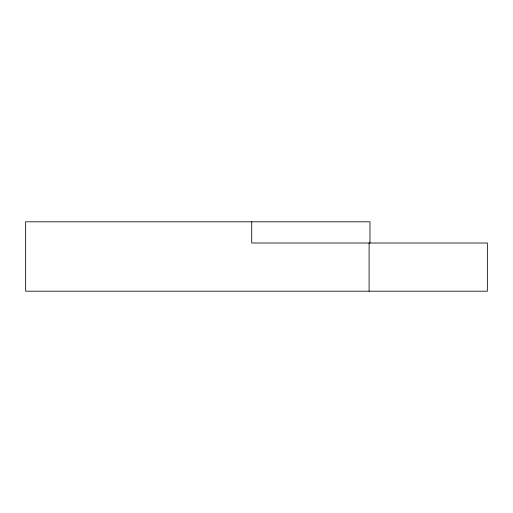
<?xml version="1.0" encoding="UTF-8"?>
<svg xmlns="http://www.w3.org/2000/svg" width="513" height="513" viewBox="0 0 513 513"><rect width="100%" height="100%" fill="white"/><g stroke="black" fill="none" stroke-linecap="round" stroke-linejoin="round"><path stroke-width="0.77" d="M369.969 243.008L369.969 221.808L25.65 221.808L25.65 291.192L487.35 291.192L487.35 243.008L251.723 243.008L251.723 221.808M369.103 243.008L369.103 291.192"/></g></svg>
